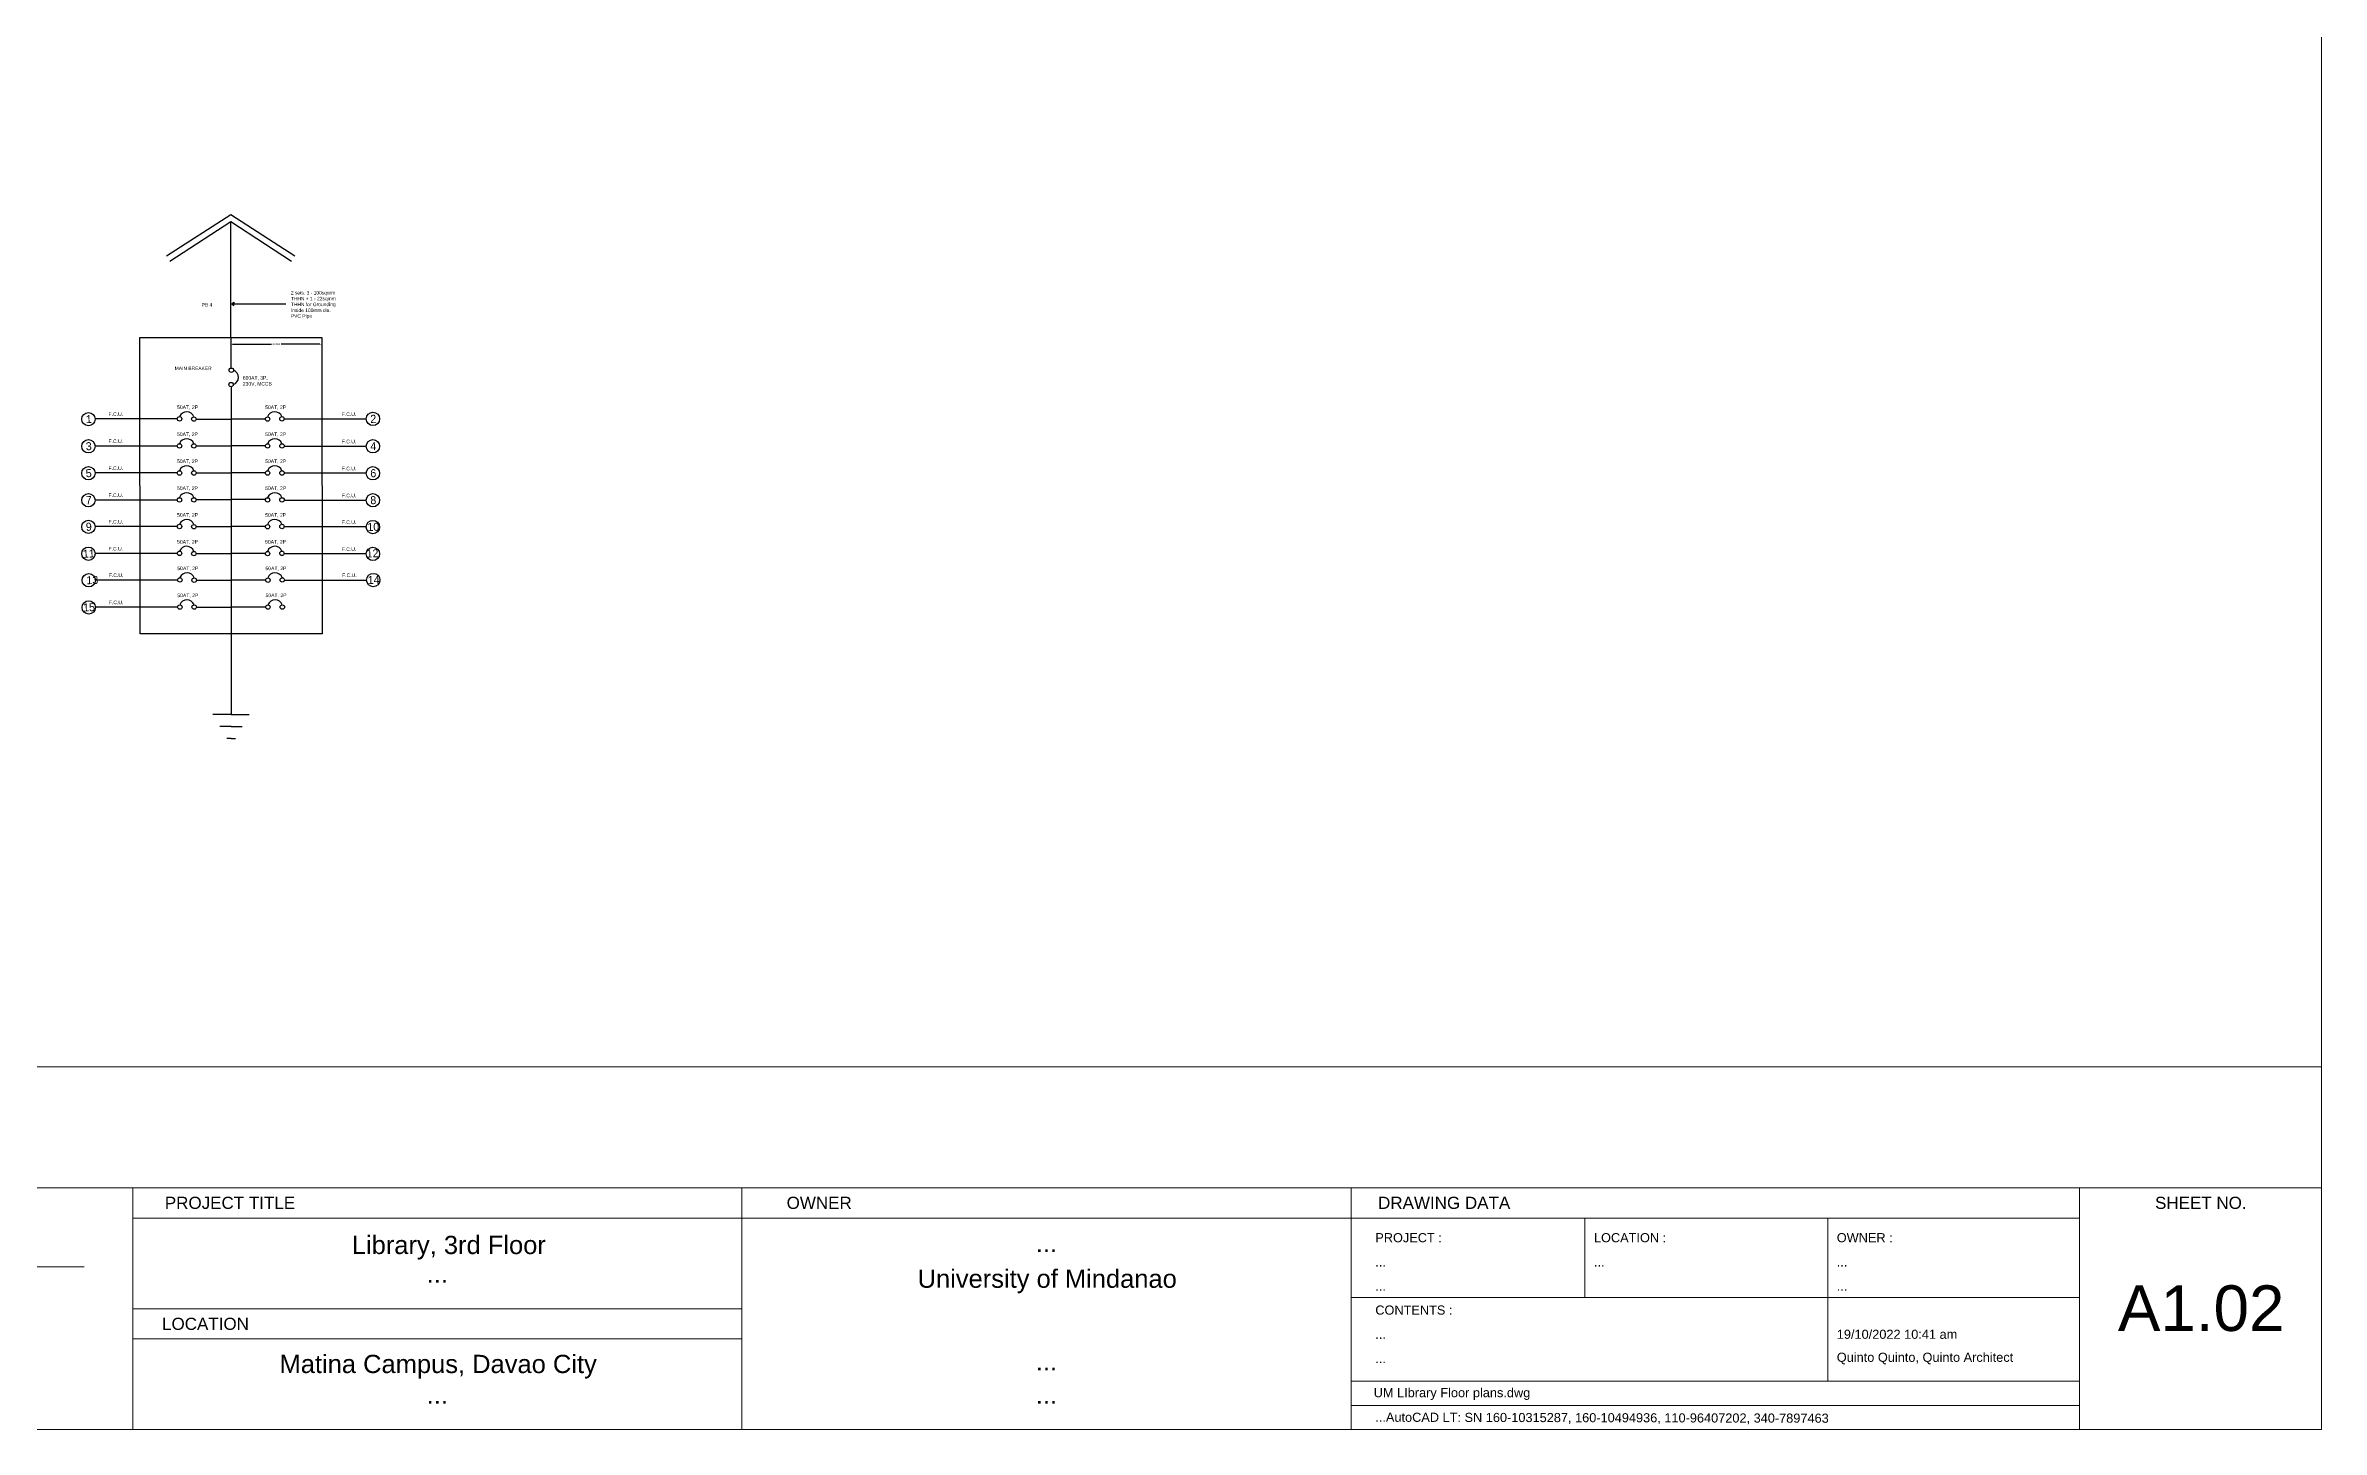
# Model space of a CAD drawing. Header units: inches. Extents: x -2 to 2474, y 1 to 287.
# Drawn here: x 1735.1 to 1960.1, y 1.3 to 138.2 of the extents above; entities that cross this region are included whole.
import ezdxf

# ---------------------------------------------------------------- set-up
doc = ezdxf.new("R2010")
doc.units = ezdxf.units.IN
doc.header["$MEASUREMENT"] = 0
for name, color, linetype in [('PDF_0', 7, 'Continuous'), ('PDF_BORDER', 7, 'Continuous'), ('PDF_Text', 7, 'Continuous')]:
    doc.layers.add(name, color=color, linetype=linetype)
doc.styles.add('PDF Arial', font='arial.ttf')
doc.styles.add('PDF ArialMT', font='arial.ttf')
doc.dimstyles.get("Standard").update_dxf_attribs({"dimtxt": 0.18, "dimasz": 0.18, "dimexe": 0.18, "dimexo": 0.0625, "dimgap": 0.09, "dimtad": 0, "dimtih": 1, "dimtoh": 1, "dimdec": 4, "dimzin": 0, "dimdsep": 46, "dimtxsty": 'Standard', "dimcen": 0.09, "dimadec": 0, "dimazin": 0, "dimtfac": 1, "dimtdec": 4, "dimtofl": 0, "dimtmove": 0, "dimatfit": 3, "dimfxl": 1, "dimtolj": 1, "dimtzin": 0, "dimarcsym": 0})

# ---------------------------------------------------------------- blocks, each defined once
blk = doc.blocks.new('*D26')
at = {"color": 0, "lineweight": -2, "transparency": 16777216}
for p, q in [((1753.39, 109.28), (1753.39, 108.49)), ((1753.57, 108.67), (1757.41, 108.67)), ((1762.21, 108.67), (1758.37, 108.67)), ((1762.39, 109.28), (1762.39, 108.49))]:
    blk.add_line(p, q, dxfattribs=at)
at = {"color": 0, "transparency": 16777216}
for points in [[(1753.57, 108.7), (1753.57, 108.64), (1753.39, 108.67)], [(1762.21, 108.7), (1762.21, 108.64), (1762.39, 108.67)]]:
    blk.add_solid(points, dxfattribs=at)
at = {"layer": 'Defpoints', "color": 0, "transparency": 16777216}
for p in [(1753.39, 109.34), (1762.39, 109.34), (1762.39, 108.67)]:
    blk.add_point(p, dxfattribs=at)
at = {"color": 0, "transparency": 16777216, "insert": (1757.89, 108.67), "char_height": 0.18, "attachment_point": 5}
blk.add_mtext('\\A1;9.0000', dxfattribs=at)

msp = doc.modelspace()

# ---------------------------------------------------------------- linework, layer by layer
for p, q in [((1747.04044, 117.40284), (1753.38595, 121.51756)), ((1747.36643, 116.90011), (1753.38595, 120.80343)), ((1753.38595, 121.51756), (1759.73146, 117.40284)), ((1753.38595, 109.33806), (1753.38595, 120.80343)), ((1753.38595, 120.80343), (1759.40546, 116.90011)), ((1753.49445, 112.67557), (1753.70614, 112.83984)), ((1753.49445, 112.67557), (1753.70614, 112.51129)), ((1753.70614, 112.83984), (1753.70614, 112.67557)), ((1753.70614, 112.67557), (1758.83216, 112.67557)), ((1753.70614, 112.51129), (1753.70614, 112.67557)), ((1753.41841, 104.45978), (1753.41841, 72.04986)), ((1749.96219, 101.2662), (1753.38595, 101.2662)), ((1756.8097, 101.2662), (1753.38595, 101.2662)), ((1749.96219, 98.61017), (1753.38595, 98.61017)), ((1756.8097, 98.61017), (1753.38595, 98.61017)), ((1749.96219, 95.95414), (1753.38595, 95.95414)), ((1756.8097, 95.95414), (1753.38595, 95.95414)), ((1749.96219, 93.29811), (1753.38595, 93.29811)), ((1756.8097, 93.29811), (1753.38595, 93.29811)), ((1749.96219, 90.64208), (1753.38595, 90.64208)), ((1756.8097, 90.64208), (1753.38595, 90.64208)), ((1749.96219, 87.98605), (1753.38595, 87.98605)), ((1756.8097, 87.98605), (1753.38595, 87.98605)), ((1749.99465, 85.33002), (1753.41841, 85.33002)), ((1756.84216, 85.33002), (1753.41841, 85.33002)), ((1749.99465, 82.67399), (1753.41841, 82.67399)), ((1756.84216, 82.67399), (1753.41841, 82.67399)), ((1756.84216, 80.01796), (1753.41841, 80.01796)), ((1753.41841, 72.04986), (1751.62315, 72.04986)), ((1753.41841, 72.04986), (1755.21367, 72.04986)), ((1753.41841, 70.86348), (1752.3081, 70.86348)), ((1753.41841, 70.86348), (1754.52871, 70.86348)), ((1753.41841, 69.6771), (1752.99306, 69.6771)), ((1753.41841, 69.6771), (1753.84375, 69.6771))]:
    msp.add_line(p, q)
at = {"linetype": 'Continuous', "lineweight": -3}
msp.add_line((1753.38595, 109.33806), (1753.38595, 106.30957), dxfattribs=at)
msp.add_lwpolyline([(1762.41839, 80.01796), (1744.41843, 80.01796), (1744.38597, 109.33806), (1762.38593, 109.33806)], close=True)
for points in [[(1748.10421, 101.28389), (1743.75082, 101.28389), (1739.9773, 101.28389)], [(1758.66768, 101.28389), (1763.02108, 101.28389), (1766.789, 101.28389)], [(1748.09761, 98.60032), (1743.74421, 98.60032), (1739.9707, 98.60032)], [(1758.67428, 98.60032), (1763.02768, 98.60032), (1766.78806, 98.60032)], [(1748.09761, 95.93444), (1739.9707, 95.93444)], [(1758.67428, 95.93444), (1766.78835, 95.93444)], [(1748.09761, 93.26199), (1739.9707, 93.26199)], [(1758.67428, 93.26199), (1766.7885, 93.26199)], [(1748.10421, 90.63354), (1743.75082, 90.63354), (1739.9773, 90.63354)], [(1758.66768, 90.63354), (1763.02108, 90.63354), (1766.789, 90.63354)], [(1748.10421, 87.97752), (1743.75082, 87.97752), (1739.9773, 87.97752)], [(1758.66768, 87.97752), (1763.02108, 87.97752), (1766.74711, 87.97752)], [(1748.13667, 85.34771), (1743.78328, 85.34771), (1740.00976, 85.34771)], [(1758.70014, 85.34771), (1763.05354, 85.34771), (1766.82146, 85.34771)], [(1748.13007, 82.66414), (1743.77667, 82.66414), (1740.00316, 82.66414)]]:
    msp.add_lwpolyline(points, dxfattribs=at)
for centre in [(1753.44541, 106.09779), (1753.41841, 104.67975), (1748.32418, 101.2932), (1749.74223, 101.2662), (1757.02967, 101.2662), (1758.44771, 101.2932), (1748.31758, 98.61017), (1749.74245, 98.61017), (1757.02945, 98.61017), (1758.45431, 98.61017), (1748.31758, 95.93772), (1749.74245, 95.93772), (1757.02945, 95.93772), (1758.45431, 95.93772), (1748.31758, 93.27184), (1749.74245, 93.27184), (1757.02945, 93.27184), (1758.45431, 93.27184), (1748.32418, 90.64285), (1749.74223, 90.61585), (1757.02967, 90.61585), (1758.44771, 90.64285), (1748.32418, 87.98683), (1749.74223, 87.95983), (1757.02967, 87.95983), (1758.44771, 87.98683), (1748.35664, 85.35702), (1749.77469, 85.33002), (1757.06213, 85.33002), (1758.48017, 85.35702), (1748.35004, 82.67399), (1749.77491, 82.67399), (1757.06191, 82.67399), (1758.48677, 82.67399)]:
    msp.add_circle(centre, 0.21997, dxfattribs=at)
for centre in [(1739.31843, 101.25785), (1767.44838, 101.28389), (1739.31183, 98.57428), (1767.44693, 98.57428), (1739.31183, 95.9084), (1767.44693, 95.90183), (1739.31183, 93.23595), (1767.44737, 93.23597), (1739.31843, 90.6075), (1767.44693, 90.58981), (1739.31843, 87.95149), (1767.44693, 87.9338), (1739.35089, 85.32167), (1767.48084, 85.34771), (1739.34429, 82.6381)]:
    msp.add_circle(centre, 0.65938)
for centre, radius, start, end in [((1753.38595, 105.38965), 0.7584, 289.7501892, 68.0683026), ((1749.03233, 101.23374), 0.7584, 19.7501892, 158.0683026), ((1757.73957, 101.23374), 0.7584, 21.9316974, 160.2498108), ((1749.02673, 98.56419), 0.75841, 20.8470356, 159.1583819), ((1757.74517, 98.56419), 0.75841, 20.8416181, 159.1529644), ((1749.02673, 95.89175), 0.75841, 20.8470356, 159.1583819), ((1757.74517, 95.89175), 0.75841, 20.8416181, 159.1529644), ((1749.02673, 93.22587), 0.75841, 20.8470356, 159.1583819), ((1757.74517, 93.22587), 0.75841, 20.8416181, 159.1529644), ((1749.03233, 90.58339), 0.7584, 19.7501892, 158.0683026), ((1757.73957, 90.58339), 0.7584, 21.9316974, 160.2498108), ((1749.03233, 87.92738), 0.7584, 19.7501892, 158.0683026), ((1757.73957, 87.92738), 0.7584, 21.9316974, 160.2498108), ((1749.06479, 85.29756), 0.7584, 19.7501892, 158.0683026), ((1757.77203, 85.29756), 0.7584, 21.9316974, 160.2498108), ((1749.05918, 82.62801), 0.75841, 20.8470356, 159.1583819), ((1757.77763, 82.62801), 0.75841, 20.8416181, 159.1529644)]:
    msp.add_arc(centre, radius, start, end, dxfattribs=at)
at = {"layer": 'PDF_0', "lineweight": 9}
for points in [[(1546.42024, 37.18333), (1960.10956, 37.18333)], [(1743.70193, 25.23697), (1743.70193, 1.32463)], [(1803.92414, 1.32463), (1803.92414, 25.23697)], [(1864.16597, 25.23697), (1864.16597, 1.32463)], [(1936.19723, 25.23697), (1936.19723, 1.32463)], [(1743.70193, 22.23567), (1936.19723, 22.23567)], [(1887.27404, 22.23567), (1887.27404, 14.36951)], [(1911.28445, 22.23567), (1911.28445, 14.36951), (1911.28445, 6.09141)], [(1703.6061, 17.41004), (1738.89592, 17.41004)], [(1864.16597, 14.36951), (1936.19723, 14.36951)], [(1803.92414, 13.27099), (1743.70193, 13.27099)], [(1803.92414, 10.28931), (1743.70193, 10.28931)], [(1864.16597, 6.09141), (1936.19723, 6.09141)], [(1864.16597, 3.69821), (1936.19723, 3.69821)]]:
    msp.add_lwpolyline(points, dxfattribs=at)
at = {"layer": 'PDF_BORDER', "lineweight": 9}
msp.add_lwpolyline([(1960.10956, 1.32463), (1546.42024, 1.32463), (1546.42024, 275.11011), (1960.10956, 275.11011)], close=True, dxfattribs=at)
msp.add_lwpolyline([(1960.10956, 25.23697), (1546.42024, 25.23697)], dxfattribs=at)

# ---------------------------------------------------------------- texts
at = {"linetype": 'Continuous', "lineweight": 5, "char_height": 0.345652, "attachment_point": 9, "style": 'PDF Arial'}
for s, insert in [('PB 4', (1751.54923, 112.39385)), ('MAIN BREAKER', (1751.49955, 106.11651))]:
    msp.add_mtext(s, dxfattribs=dict(at, insert=insert))
at = {"linetype": 'Continuous', "lineweight": 5, "insert": (1759.33196, 111.17871), "char_height": 0.3457091, "width": 4.7134429, "attachment_point": 7, "style": 'PDF Arial'}
msp.add_mtext('\\pxt6;2 sets, 3 - 100sqmm THHN + 1 - 22sqmm THHN for Grounding \\P\\ptz;Inside 100mm dia. PVC Pipe', dxfattribs=at)
at = {"insert": (1754.58349, 105.52476), "char_height": 0.3559058, "width": 3.4395699, "attachment_point": 1}
msp.add_mtext('600AT, 3P, 230V, MCCB', dxfattribs=at)
at = {"linetype": 'Continuous', "lineweight": -3, "char_height": 0.791261, "attachment_point": 1, "rotation": 1.9816712}
for s, width, insert in [('\\pxqc;1', 0.5485194, (1739.06355, 101.65354)), ('\\pxqc;2', 0.5485194, (1767.1935, 101.67958)), ('\\pxqc;3', 0.5485194, (1739.05694, 98.96997)), ('\\pxqc;4', 0.5485194, (1767.19205, 98.96997)), ('\\pxqc;5', 0.5485194, (1739.05694, 96.30409)), ('\\pxqc;6', 0.5485194, (1767.19205, 96.29752)), ('\\pxqc;7', 0.5485194, (1739.05694, 93.63164)), ('\\pxqc;8', 0.5485194, (1767.19249, 93.63166)), ('\\pxqc;9', 0.5485194, (1739.06355, 91.00319)), ('\\pxqc;10', 0.5485194, (1767.19205, 90.9855)), ('\\pxqc;11', 0.5485194, (1739.06355, 88.34717)), ('\\pxqc;12', 0.7912614, (1766.99762, 88.36481)), ('13', 0.5485194, (1739.096, 85.71736)), ('\\pxqc;14', 0.5485194, (1767.22596, 85.74339)), ('\\pxqc;15', 0.5485194, (1739.0894, 83.03379))]:
    msp.add_mtext_dynamic_manual_height_columns(s, width=width, gutter_width=1.96211, heights=[0], dxfattribs=dict(at, insert=insert))
at = {"linetype": 'Continuous', "lineweight": -3, "char_height": 0.355906, "style": 'PDF Arial'}
for s, insert, attachment_point in [('F.C.U.', (1742.74185, 101.57202), 9), ('50AT, 2P', (1748.07907, 102.19245), 7), ('50AT, 2P', (1756.78631, 102.19245), 7), ('F.C.U.', (1765.80426, 101.57202), 9), ('F.C.U.', (1742.74185, 98.88844), 9), ('50AT, 2P', (1748.07347, 99.52291), 7), ('50AT, 2P', (1756.79191, 99.52291), 7), ('F.C.U.', (1765.80281, 98.86241), 9), ('50AT, 2P', (1748.07347, 96.85046), 7), ('50AT, 2P', (1756.79191, 96.85046), 7), ('F.C.U.', (1742.74185, 96.22256), 9), ('50AT, 2P', (1748.07347, 94.18458), 7), ('50AT, 2P', (1756.79191, 94.18458), 7), ('F.C.U.', (1765.80281, 96.18996), 9), ('F.C.U.', (1742.74185, 93.55012), 9), ('F.C.U.', (1765.80325, 93.5241), 9), ('F.C.U.', (1742.74185, 90.92166), 9), ('50AT, 2P', (1748.07907, 91.5421), 7), ('50AT, 2P', (1756.78631, 91.5421), 7), ('F.C.U.', (1765.80281, 90.87794), 9), ('F.C.U.', (1742.74185, 88.26565), 9), ('50AT, 2P', (1748.07907, 88.88609), 7), ('50AT, 2P', (1756.78631, 88.88609), 7), ('F.C.U.', (1765.80281, 88.22192), 9), ('F.C.U.', (1742.77431, 85.63583), 9), ('50AT, 2P', (1748.11153, 86.25627), 7), ('50AT, 2P', (1756.81877, 86.25627), 7), ('F.C.U.', (1765.83672, 85.63583), 9), ('F.C.U.', (1742.77431, 82.95226), 9), ('50AT, 2P', (1748.10593, 83.58672), 7), ('50AT, 2P', (1756.82437, 83.58672), 7)]:
    msp.add_mtext(s, dxfattribs=dict(at, insert=insert, attachment_point=attachment_point))
at = {"layer": 'PDF_Text', "attachment_point": 4, "style": 'PDF ArialMT'}
for s, insert, char_height in [('PROJECT TITLE', (1746.8711, 23.73616), 1.2027175), ('OWNER', (1808.35126, 23.73616), 1.202717), ('DRAWING DATA', (1866.83, 23.73616), 1.2027175), ('SHEET NO.', (1943.65077, 23.73616), 1.202717), ('Library, 3rd Floor', (1765.35765, 19.309), 1.8040753), ('PROJECT :', (1866.55536, 20.29118), 0.902038), ('LOCATION :', (1888.17346, 20.29118), 0.902038), ('OWNER :', (1912.18486, 20.29118), 0.902038), ('...', (1832.99041, 19.77782), 1.804075), ('...', (1772.76575, 16.73716), 1.804075), ('University of Mindanao', (1821.29858, 15.97209), 1.8040753), ('...', (1866.55536, 17.89788), 0.902038), ('...', (1888.17346, 17.89788), 0.902038), ('...', (1912.18486, 17.89788), 0.902038), ('CONTENTS :', (1866.55536, 13.13091), 0.902038), ('...', (1866.55536, 15.50459), 0.902038), ('...', (1912.18486, 15.50459), 0.902038), ('A1.02', (1939.98236, 13.29424), 4.510203), ('LOCATION', (1746.59647, 11.76969), 1.202717), ('...', (1866.55536, 10.73762), 0.902038), ('19/10/2022 10:41 am', (1912.18486, 10.7378), 0.9023915), ('Matina Campus, Davao City', (1758.20983, 7.53672), 1.8040753), ('...', (1832.99041, 8.06638), 1.804075), ('...', (1866.55536, 8.34433), 0.902038), ('Quinto Quinto, Quinto Architect', (1912.18486, 8.3445), 0.9023915), ('UM LIbrary Floor plans.dwg', (1866.39842, 4.83303), 0.9023915), ('...', (1772.76575, 4.7707), 1.804075), ('...', (1832.99041, 4.7707), 1.804075)]:
    msp.add_mtext(s, dxfattribs=dict(at, insert=insert, char_height=char_height))
at = {"layer": 'PDF_Text', "insert": (1866.55536, 2.45918), "char_height": 0.9020376, "attachment_point": 4, "rotation": 359.8708935, "style": 'PDF ArialMT'}
msp.add_mtext('...AutoCAD LT: SN 160-10315287, 160-10494936, 110-96407202, 340-7897463', dxfattribs=at)

# ---------------------------------------------------------------- dimensions: what is measured, and where the dimension line sits
dim = msp.add_linear_dim(base=(1762.38593, 108.66513), p1=(1753.38595, 109.33806), p2=(1762.38593, 109.33806), dimstyle='Standard')
dim.commit()
dim.dimension.update_dxf_attribs({"geometry": '*D26', "text_midpoint": (1757.88594, 108.66513)})

doc.saveas('drawing.dxf')
